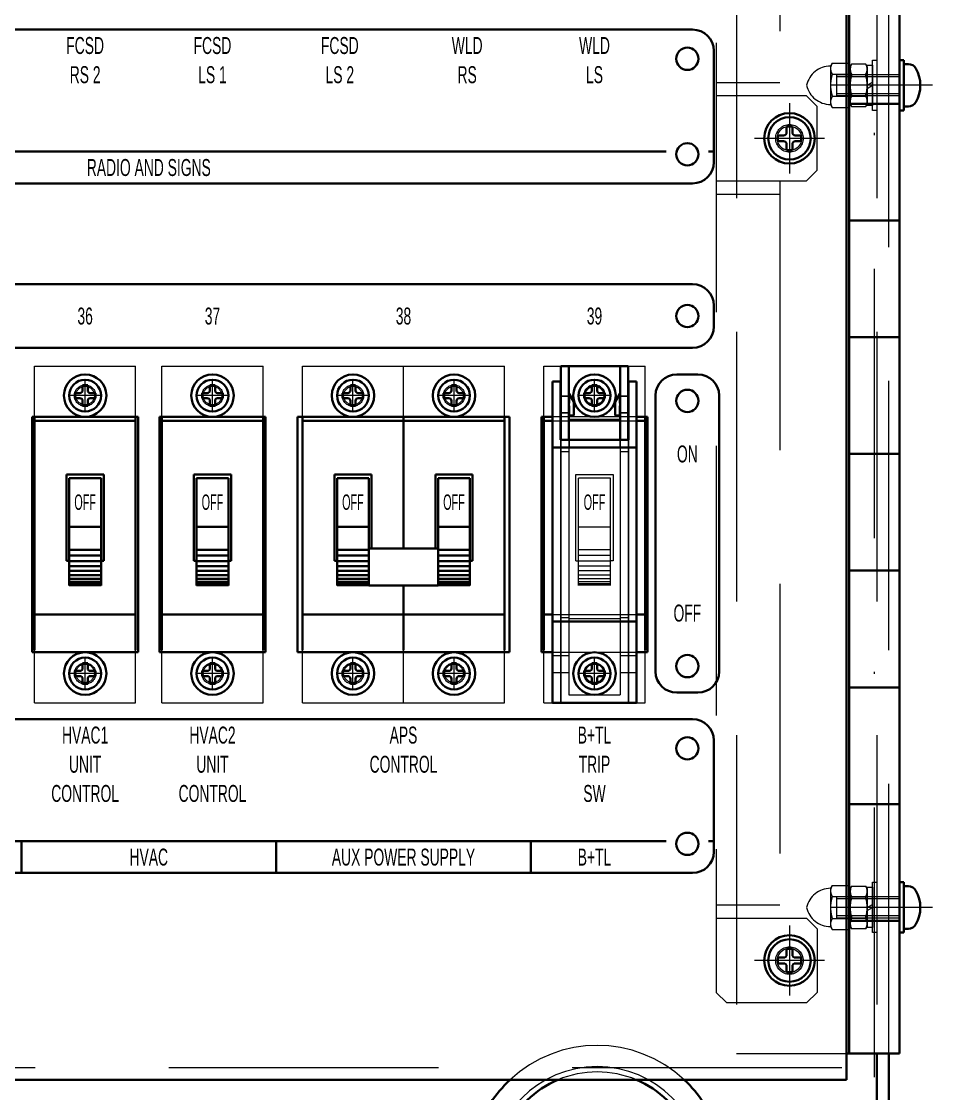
# Model space of a CAD drawing. Header units: millimetres. Extents: x 10 to 821, y 12 to 580.
# Drawn here: x 139.7 to 182.6, y 193.2 to 243.8 of the extents above; entities that cross this region are included whole.
import ezdxf
from ezdxf.enums import TextEntityAlignment as Align

# ---------------------------------------------------------------- set-up
doc = ezdxf.new("R2010")
doc.units = ezdxf.units.MM
for name, pattern in [('DASHDOT', [25.3, 12.7, -6.3, 0, -6.3]), ('DASHED', [19, 12.7, -6.3]), ('HIDDEN', [9.4, 6.3, -3.1])]:
    doc.linetypes.add(name, pattern=pattern)
doc.layers.add('05', color=7, linetype='Continuous')
doc.styles.add('HG丸ｺﾞｼｯｸM-PRO', font='')
doc.styles.get('HG丸ｺﾞｼｯｸM-PRO').set_extended_font_data('HG丸ｺﾞｼｯｸM-PRO')

# ---------------------------------------------------------------- blocks, each defined once
blk = doc.blocks.new('BLKF368')
at = {"layer": '05', "color": 3, "linetype": 'Continuous', "lineweight": 35}
for p, q in [((121.074, 243.391), (171.324, 243.391)), ((120.074, 242.391), (120.074, 237.141)), ((172.324, 242.391), (172.324, 237.141)), ((120.074, 237.641), (120.319, 237.641)), ((122.328, 237.641), (170.069, 237.641)), ((172.078, 237.641), (172.324, 237.641)), ((121.074, 236.141), (171.324, 236.141))]:
    blk.add_line(p, q, dxfattribs=at)
for centre in [(121.324, 242.016), (171.074, 242.016), (121.324, 237.516), (171.074, 237.516)]:
    blk.add_circle(centre, 0.525, dxfattribs=at)
for centre, start, end in [((121.074, 242.391), 90, 180), ((171.324, 242.391), 0, 90), ((121.074, 237.141), 180, 270), ((171.324, 237.141), 270, 0)]:
    blk.add_arc(centre, 1, start, end, dxfattribs=at)
blk = doc.blocks.new('BLKF367')
at = {"layer": '05', "color": 3, "linetype": 'Continuous', "lineweight": 35}
blk.add_blockref('BLKF368', (0, 0), dxfattribs=at)
blk = doc.blocks.new('BLKF405')
at = {"layer": '05', "color": 3, "linetype": 'Continuous', "lineweight": 35}
for p, q in [((121.074, 210.891), (171.324, 210.891)), ((120.074, 209.891), (120.074, 204.641)), ((172.324, 209.891), (172.324, 204.641)), ((120.074, 205.141), (120.319, 205.141)), ((122.328, 205.141), (170.069, 205.141)), ((172.078, 205.141), (172.324, 205.141)), ((121.074, 203.641), (171.324, 203.641))]:
    blk.add_line(p, q, dxfattribs=at)
for centre in [(121.324, 209.516), (171.074, 209.516), (121.324, 205.016), (171.074, 205.016)]:
    blk.add_circle(centre, 0.525, dxfattribs=at)
for centre, start, end in [((121.074, 209.891), 90, 180), ((171.324, 209.891), 0, 90), ((121.074, 204.641), 180, 270), ((171.324, 204.641), 270, 0)]:
    blk.add_arc(centre, 1, start, end, dxfattribs=at)
blk = doc.blocks.new('BLKF404')
at = {"layer": '05', "color": 3, "linetype": 'Continuous', "lineweight": 35}
for p, q in [((139.699, 205.141), (139.699, 203.641)), ((151.699, 205.141), (151.699, 203.641)), ((163.699, 205.141), (163.699, 203.641))]:
    blk.add_line(p, q, dxfattribs=at)
blk.add_blockref('BLKF405', (0, 0), dxfattribs=at)
blk = doc.blocks.new('BLKF406')
at = {"layer": '05', "color": 3, "linetype": 'Continuous', "lineweight": 35}
for p, q in [((121.074, 231.391), (171.324, 231.391)), ((120.074, 229.391), (120.074, 230.391)), ((172.324, 229.391), (172.324, 230.391)), ((121.074, 228.391), (171.324, 228.391))]:
    blk.add_line(p, q, dxfattribs=at)
for centre in [(121.324, 229.891), (171.074, 229.891)]:
    blk.add_circle(centre, 0.525, dxfattribs=at)
for centre, start, end in [((121.074, 230.391), 90, 180), ((171.324, 230.391), 360, 90), ((121.074, 229.391), 180, 270), ((171.324, 229.391), 270, 360)]:
    blk.add_arc(centre, 1, start, end, dxfattribs=at)
blk = doc.blocks.new('BLKF407')
at = {"layer": '05', "color": 3, "linetype": 'Continuous', "lineweight": 35}
for p, q in [((170.574, 227.141), (171.574, 227.141)), ((169.574, 226.141), (169.574, 213.141)), ((172.574, 226.141), (172.574, 213.141)), ((170.574, 212.141), (171.574, 212.141))]:
    blk.add_line(p, q, dxfattribs=at)
for centre in [(171.074, 225.891), (171.074, 213.391)]:
    blk.add_circle(centre, 0.525, dxfattribs=at)
for centre, start, end in [((170.574, 226.141), 90, 180), ((171.574, 226.141), 360, 90), ((170.574, 213.141), 180, 270), ((171.574, 213.141), 270, 360)]:
    blk.add_arc(centre, 1, start, end, dxfattribs=at)
at = {"layer": '05', "color": 3, "linetype": 'Continuous', "lineweight": 35, "style": 'HG丸ｺﾞｼｯｸM-PRO'}
for s, width, p in [('ON', 0.609959, (171.074, 223.391)), ('OFF', 0.609794, (171.074, 215.891))]:
    blk.add_text(s, height=0.8, dxfattribs=dict(at, width=width)).set_placement(p, align=Align.MIDDLE_CENTER)
blk = doc.blocks.new('BLKF409')
at = {"layer": '05', "color": 3, "linetype": 'Continuous', "lineweight": 35}
for p, q in [((146.317, 214.141), (146.317, 225.14)), ((146.317, 224.956), (151.08, 224.956)), ((151.08, 215.824), (151.08, 225.14)), ((147.824, 218.351), (147.824, 222.426)), ((147.824, 222.426), (149.574, 222.426)), ((149.574, 222.426), (149.574, 218.351)), ((149.449, 222.25), (147.949, 222.25)), ((147.949, 217.183), (147.949, 222.25)), ((149.449, 217.183), (149.449, 222.25)), ((147.949, 219.963), (149.449, 219.963)), ((149.449, 218.865), (147.949, 218.865)), ((147.824, 218.351), (147.949, 218.351)), ((149.449, 218.602), (147.949, 218.602)), ((149.449, 218.345), (147.949, 218.345)), ((149.574, 218.351), (149.449, 218.351)), ((149.449, 218.101), (147.949, 218.101)), ((149.449, 217.876), (147.949, 217.876)), ((149.449, 217.676), (147.949, 217.676)), ((149.449, 217.505), (147.949, 217.505)), ((149.449, 217.367), (147.949, 217.367)), ((149.449, 217.266), (147.949, 217.266)), ((149.449, 217.204), (147.949, 217.204)), ((146.317, 215.824), (151.08, 215.824)), ((151.08, 215.824), (151.08, 214.141))]:
    blk.add_line(p, q, dxfattribs=at)
at = {"layer": '05', "color": 3, "linetype": 'Continuous', "lineweight": 35, "style": 'HG丸ｺﾞｼｯｸM-PRO', "width": 0.52295}
blk.add_text('OFF', height=0.7273, rotation=360, dxfattribs=at).set_placement((148.698, 221.12), align=Align.MIDDLE_CENTER)
blk = doc.blocks.new('BLKF408')
at = {"layer": '05', "color": 4, "linetype": 'DASHED', "lineweight": 13}
for p, q in [((146.317, 225.14), (146.317, 227.534)), ((146.317, 227.534), (151.08, 227.534)), ((151.08, 225.14), (151.08, 227.534)), ((146.317, 211.659), (146.317, 214.141)), ((151.08, 211.659), (151.08, 214.141)), ((146.317, 211.659), (151.08, 211.659))]:
    blk.add_line(p, q, dxfattribs=at)
for centre in [(148.699, 226.141), (148.699, 213.049)]:
    blk.add_circle(centre, 0.439, dxfattribs=at)
at = {"layer": '05', "color": 3, "linetype": 'Continuous', "lineweight": 35}
blk.add_blockref('BLKF409', (0, 0), dxfattribs=at)
blk = doc.blocks.new('BLKF410')
at = {"layer": '05', "color": 3, "linetype": 'Continuous', "lineweight": 35}
for p, q in [((148.577, 226.629), (148.82, 226.629)), ((148.577, 226.629), (148.577, 226.385)), ((148.82, 226.629), (148.82, 226.385)), ((148.211, 226.263), (148.211, 226.02)), ((148.211, 226.263), (148.455, 226.263)), ((148.211, 226.02), (148.455, 226.02)), ((148.577, 225.898), (148.577, 225.654)), ((148.82, 225.898), (148.82, 225.654)), ((148.942, 226.263), (149.186, 226.263)), ((148.942, 226.02), (149.186, 226.02)), ((149.186, 226.263), (149.186, 226.02)), ((148.577, 225.654), (148.82, 225.654))]:
    blk.add_line(p, q, dxfattribs=at)
for radius in [1, 0.75]:
    blk.add_circle((148.699, 226.141), radius, dxfattribs=at)
for centre, start, end in [((148.455, 226.385), 270, 0), ((148.942, 226.385), 180, 270), ((148.455, 225.898), 0, 90), ((148.942, 225.898), 90, 180)]:
    blk.add_arc(centre, 0.122, start, end, dxfattribs=at)
blk = doc.blocks.new('BLKF411')
at = {"layer": '05', "color": 3, "linetype": 'Continuous', "lineweight": 35}
for p, q in [((148.577, 213.529), (148.82, 213.529)), ((148.577, 213.529), (148.577, 213.285)), ((148.82, 213.529), (148.82, 213.285)), ((148.211, 213.163), (148.211, 212.92)), ((148.211, 213.163), (148.455, 213.163)), ((148.211, 212.92), (148.455, 212.92)), ((148.577, 212.798), (148.577, 212.554)), ((148.82, 212.798), (148.82, 212.554)), ((148.942, 213.163), (149.186, 213.163)), ((148.942, 212.92), (149.186, 212.92)), ((149.186, 213.163), (149.186, 212.92)), ((148.577, 212.554), (148.82, 212.554))]:
    blk.add_line(p, q, dxfattribs=at)
for radius in [1, 0.75]:
    blk.add_circle((148.699, 213.041), radius, dxfattribs=at)
for centre, start, end in [((148.455, 213.285), 270, 0), ((148.942, 213.285), 180, 270), ((148.455, 212.798), 0, 90), ((148.942, 212.798), 90, 180)]:
    blk.add_arc(centre, 0.122, start, end, dxfattribs=at)
blk = doc.blocks.new('BLKF413')
at = {"layer": '05', "color": 3, "linetype": 'Continuous', "lineweight": 35}
for p, q in [((140.317, 214.141), (140.317, 225.14)), ((140.317, 224.956), (145.08, 224.956)), ((145.08, 215.824), (145.08, 225.14)), ((141.824, 218.351), (141.824, 222.426)), ((141.824, 222.426), (143.574, 222.426)), ((143.574, 222.426), (143.574, 218.351)), ((143.449, 222.25), (141.949, 222.25)), ((141.949, 217.183), (141.949, 222.25)), ((143.449, 217.183), (143.449, 222.25)), ((141.949, 219.963), (143.449, 219.963)), ((143.449, 218.865), (141.949, 218.865)), ((141.824, 218.351), (141.949, 218.351)), ((143.449, 218.602), (141.949, 218.602)), ((143.449, 218.345), (141.949, 218.345)), ((143.574, 218.351), (143.449, 218.351)), ((143.449, 218.101), (141.949, 218.101)), ((143.449, 217.876), (141.949, 217.876)), ((143.449, 217.676), (141.949, 217.676)), ((143.449, 217.505), (141.949, 217.505)), ((143.449, 217.367), (141.949, 217.367)), ((143.449, 217.266), (141.949, 217.266)), ((143.449, 217.204), (141.949, 217.204)), ((140.317, 215.824), (145.08, 215.824)), ((145.08, 215.824), (145.08, 214.141))]:
    blk.add_line(p, q, dxfattribs=at)
at = {"layer": '05', "color": 3, "linetype": 'Continuous', "lineweight": 35, "style": 'HG丸ｺﾞｼｯｸM-PRO', "width": 0.52295}
blk.add_text('OFF', height=0.7273, rotation=360, dxfattribs=at).set_placement((142.698, 221.12), align=Align.MIDDLE_CENTER)
blk = doc.blocks.new('BLKF412')
at = {"layer": '05', "color": 4, "linetype": 'DASHED', "lineweight": 13}
for p, q in [((140.317, 225.14), (140.317, 227.534)), ((140.317, 227.534), (145.08, 227.534)), ((145.08, 225.14), (145.08, 227.534)), ((140.317, 211.659), (140.317, 214.141)), ((145.08, 211.659), (145.08, 214.141)), ((140.317, 211.659), (145.08, 211.659))]:
    blk.add_line(p, q, dxfattribs=at)
for centre in [(142.699, 226.141), (142.699, 213.049)]:
    blk.add_circle(centre, 0.439, dxfattribs=at)
at = {"layer": '05', "color": 3, "linetype": 'Continuous', "lineweight": 35}
blk.add_blockref('BLKF413', (0, 0), dxfattribs=at)
blk = doc.blocks.new('BLKF414')
at = {"layer": '05', "color": 3, "linetype": 'Continuous', "lineweight": 35}
for p, q in [((142.577, 226.629), (142.82, 226.629)), ((142.577, 226.629), (142.577, 226.385)), ((142.82, 226.629), (142.82, 226.385)), ((142.211, 226.263), (142.211, 226.02)), ((142.211, 226.263), (142.455, 226.263)), ((142.211, 226.02), (142.455, 226.02)), ((142.577, 225.898), (142.577, 225.654)), ((142.82, 225.898), (142.82, 225.654)), ((142.942, 226.263), (143.186, 226.263)), ((142.942, 226.02), (143.186, 226.02)), ((143.186, 226.263), (143.186, 226.02)), ((142.577, 225.654), (142.82, 225.654))]:
    blk.add_line(p, q, dxfattribs=at)
for radius in [1, 0.75]:
    blk.add_circle((142.699, 226.141), radius, dxfattribs=at)
for centre, start, end in [((142.455, 226.385), 270, 0), ((142.942, 226.385), 180, 270), ((142.455, 225.898), 0, 90), ((142.942, 225.898), 90, 180)]:
    blk.add_arc(centre, 0.122, start, end, dxfattribs=at)
blk = doc.blocks.new('BLKF415')
at = {"layer": '05', "color": 3, "linetype": 'Continuous', "lineweight": 35}
for p, q in [((142.577, 213.529), (142.82, 213.529)), ((142.577, 213.529), (142.577, 213.285)), ((142.82, 213.529), (142.82, 213.285)), ((142.211, 213.163), (142.211, 212.92)), ((142.211, 213.163), (142.455, 213.163)), ((142.211, 212.92), (142.455, 212.92)), ((142.577, 212.798), (142.577, 212.554)), ((142.82, 212.798), (142.82, 212.554)), ((142.942, 213.163), (143.186, 213.163)), ((142.942, 212.92), (143.186, 212.92)), ((143.186, 213.163), (143.186, 212.92)), ((142.577, 212.554), (142.82, 212.554))]:
    blk.add_line(p, q, dxfattribs=at)
for radius in [1, 0.75]:
    blk.add_circle((142.699, 213.041), radius, dxfattribs=at)
for centre, start, end in [((142.455, 213.285), 270, 0), ((142.942, 213.285), 180, 270), ((142.455, 212.798), 0, 90), ((142.942, 212.798), 90, 180)]:
    blk.add_arc(centre, 0.122, start, end, dxfattribs=at)
blk = doc.blocks.new('BLKF428')
at = {"layer": '05', "color": 4, "linetype": 'DASHDOT', "lineweight": 13}
for p, q in [((124.699, 225.391), (124.699, 226.891)), ((130.699, 225.391), (130.699, 226.891)), ((136.699, 225.391), (136.699, 226.891)), ((142.699, 225.391), (142.699, 226.891)), ((148.699, 225.391), (148.699, 226.891)), ((155.317, 225.391), (155.317, 226.891)), ((160.08, 225.391), (160.08, 226.891)), ((166.699, 225.391), (166.699, 226.891)), ((125.449, 226.141), (123.949, 226.141)), ((131.449, 226.141), (129.949, 226.141)), ((137.449, 226.141), (135.949, 226.141)), ((143.449, 226.141), (141.949, 226.141)), ((149.449, 226.141), (147.949, 226.141)), ((156.067, 226.141), (154.567, 226.141)), ((160.83, 226.141), (159.33, 226.141)), ((167.449, 226.141), (165.949, 226.141)), ((124.699, 212.291), (124.699, 213.791)), ((130.699, 212.291), (130.699, 213.791)), ((136.699, 212.291), (136.699, 213.791)), ((142.699, 212.291), (142.699, 213.791)), ((148.699, 212.291), (148.699, 213.791)), ((155.317, 212.291), (155.317, 213.791)), ((160.08, 212.291), (160.08, 213.791)), ((166.699, 212.291), (166.699, 213.791)), ((125.449, 213.041), (123.949, 213.041)), ((131.449, 213.041), (129.949, 213.041)), ((137.449, 213.041), (135.949, 213.041)), ((143.449, 213.041), (141.949, 213.041)), ((149.449, 213.041), (147.949, 213.041)), ((156.067, 213.041), (154.567, 213.041)), ((160.83, 213.041), (159.33, 213.041)), ((167.449, 213.041), (165.949, 213.041))]:
    blk.add_line(p, q, dxfattribs=at)
at = {"layer": '05', "color": 3, "linetype": 'Continuous', "lineweight": 35}
for p, q in [((127.199, 225.141), (122.199, 225.141)), ((122.199, 225.141), (122.199, 214.041)), ((127.199, 214.041), (127.199, 225.141)), ((133.199, 225.141), (128.199, 225.141)), ((128.199, 225.141), (128.199, 214.041)), ((133.199, 214.041), (133.199, 225.141)), ((139.199, 225.141), (134.199, 225.141)), ((134.199, 225.141), (134.199, 214.041)), ((139.199, 214.041), (139.199, 225.141)), ((145.199, 225.141), (140.199, 225.141)), ((140.199, 225.141), (140.199, 214.041)), ((145.199, 214.041), (145.199, 225.141)), ((151.199, 225.141), (146.199, 225.141)), ((146.199, 225.141), (146.199, 214.041)), ((151.199, 214.041), (151.199, 225.141)), ((162.699, 225.141), (152.699, 225.141)), ((152.699, 225.141), (152.699, 214.041)), ((162.699, 214.041), (162.699, 225.141)), ((164.199, 225.141), (164.199, 214.041)), ((164.714, 225.141), (164.199, 225.141)), ((169.199, 225.141), (168.683, 225.141)), ((169.199, 214.041), (169.199, 225.141)), ((122.199, 214.041), (127.199, 214.041)), ((128.199, 214.041), (133.199, 214.041)), ((134.199, 214.041), (139.199, 214.041)), ((140.199, 214.041), (145.199, 214.041)), ((146.199, 214.041), (151.199, 214.041)), ((152.699, 214.041), (162.699, 214.041)), ((164.199, 214.041), (164.714, 214.041)), ((168.683, 214.041), (169.199, 214.041))]:
    blk.add_line(p, q, dxfattribs=at)
at = {"layer": '05', "color": 4, "linetype": 'DASHED', "lineweight": 13}
for p, q in [((168.683, 225.141), (164.714, 225.141)), ((164.714, 214.041), (168.683, 214.041))]:
    blk.add_line(p, q, dxfattribs=at)
for centre in [(124.699, 226.141), (130.699, 226.141), (136.699, 226.141), (142.699, 226.141), (148.699, 226.141), (155.317, 226.141), (160.08, 226.141), (166.699, 226.141), (124.699, 213.041), (130.699, 213.041), (136.699, 213.041), (142.699, 213.041), (148.699, 213.041), (155.317, 213.041), (160.08, 213.041), (166.699, 213.041)]:
    blk.add_circle(centre, 0.5, dxfattribs=at)
blk = doc.blocks.new('BLKF429')
at = {"layer": '05', "color": 3, "linetype": 'Continuous', "lineweight": 35}
for p, q in [((178.574, 193.891), (178.574, 401.391)), ((108.649, 193.891), (178.574, 193.891))]:
    blk.add_line(p, q, dxfattribs=at)
at = {"layer": '05', "color": 4, "linetype": 'DASHED', "lineweight": 13}
blk.add_line((108.649, 194.466), (178.574, 194.466), dxfattribs=at)
blk = doc.blocks.new('BLKF436')
at = {"layer": '05', "color": 4, "linetype": 'DASHED', "lineweight": 13}
blk.add_line((179.999, 400.141), (179.999, 195.141), dxfattribs=at)
at = {"layer": '05', "color": 3, "linetype": 'Continuous', "lineweight": 35}
for p, q in [((179.999, 139.516), (179.999, 195.141)), ((180.574, 195.141), (180.574, 139.516))]:
    blk.add_line(p, q, dxfattribs=at)
blk = doc.blocks.new('BLKF449')
at = {"layer": '05', "color": 3, "linetype": 'Continuous', "lineweight": 35}
for p, q in [((175.336, 199.654), (175.336, 199.379)), ((175.336, 199.654), (175.611, 199.654)), ((175.749, 200.066), (176.024, 200.066)), ((175.749, 200.066), (175.749, 199.791)), ((176.024, 200.066), (176.024, 199.791)), ((176.161, 199.654), (176.436, 199.654)), ((176.436, 199.654), (176.436, 199.379)), ((175.336, 199.379), (175.611, 199.379)), ((175.749, 199.241), (175.749, 198.966)), ((176.024, 199.241), (176.024, 198.966)), ((176.161, 199.379), (176.436, 199.379)), ((175.749, 198.966), (176.024, 198.966))]:
    blk.add_line(p, q, dxfattribs=at)
for radius in [1.188, 1]:
    blk.add_circle((175.886, 199.516), radius, dxfattribs=at)
for centre, start, end in [((175.611, 199.791), 270, 0), ((176.161, 199.791), 180, 270), ((175.611, 199.241), 0, 90), ((176.161, 199.241), 90, 180)]:
    blk.add_arc(centre, 0.138, start, end, dxfattribs=at)
blk = doc.blocks.new('BLKF450')
at = {"layer": '05', "color": 4, "linetype": 'DASHED', "lineweight": 13}
for p, q in [((179.799, 200.829), (179.799, 203.204)), ((179.799, 203.204), (179.999, 203.204)), ((179.999, 203.204), (179.999, 200.829)), ((178.749, 202.891), (178.827, 203.027)), ((178.749, 201.141), (178.749, 202.891)), ((178.827, 203.027), (179.47, 203.027)), ((179.47, 203.027), (179.549, 202.891)), ((179.549, 201.066), (179.549, 202.966)), ((179.549, 202.966), (179.799, 202.966)), ((179.549, 202.891), (179.549, 201.141)), ((179.799, 202.966), (179.799, 201.066)), ((178.827, 202.522), (179.47, 202.522)), ((179.549, 202.016), (179.799, 202.161)), ((179.549, 201.872), (179.799, 202.016)), ((178.827, 201.006), (178.749, 201.141)), ((178.827, 201.511), (179.47, 201.511)), ((179.549, 201.141), (179.47, 201.006)), ((179.47, 201.006), (178.827, 201.006)), ((179.799, 201.066), (179.549, 201.066)), ((179.999, 200.829), (179.799, 200.829))]:
    blk.add_line(p, q, dxfattribs=at)
for centre, radius, start, end in [((179.196, 202.774), 0.447, 145.6158, 214.3842), ((179.101, 202.774), 0.447, 325.6158, 34.3842), ((180.42, 202.016), 1.672, 162.412, 197.588), ((177.877, 202.016), 1.672, 342.412, 17.588), ((179.196, 201.259), 0.447, 145.6158, 214.3842), ((179.101, 201.259), 0.447, 325.6158, 34.3842)]:
    blk.add_arc(centre, radius, start, end, dxfattribs=at)
blk = doc.blocks.new('BLKF451')
at = {"layer": '05', "color": 4, "linetype": 'DASHED', "lineweight": 13}
for p, q in [((177.901, 203.058), (177.821, 202.919)), ((177.821, 202.919), (177.821, 202.798)), ((177.821, 202.798), (177.821, 202.016)), ((177.901, 203.058), (178.668, 203.058)), ((178.749, 202.919), (178.668, 203.058)), ((178.749, 202.919), (178.749, 202.798)), ((178.749, 202.798), (178.749, 202.016)), ((177.901, 202.537), (178.668, 202.537)), ((177.821, 202.016), (177.821, 201.235)), ((178.749, 202.016), (178.749, 201.235)), ((177.821, 201.235), (177.821, 201.114)), ((177.821, 201.114), (177.901, 200.975)), ((177.901, 201.496), (178.668, 201.496)), ((178.668, 200.975), (178.749, 201.114)), ((178.749, 201.235), (178.749, 201.114)), ((177.901, 200.975), (178.668, 200.975))]:
    blk.add_line(p, q, dxfattribs=at)
for centre, start, end in [((177.821, 201.755), 90, 167.0013), ((177.821, 202.278), 192.9987, 270)]:
    blk.add_arc(centre, 1.164, start, end, dxfattribs=at)
for points in [[(177.901, 203.058), (177.852, 202.973), (177.821, 202.886), (177.821, 202.798)], [(178.668, 202.537), (178.717, 202.623), (178.749, 202.709), (178.749, 202.798)], [(177.901, 201.496), (177.852, 201.41), (177.821, 201.324), (177.821, 201.235)], [(178.668, 200.975), (178.717, 201.06), (178.749, 201.146), (178.749, 201.235)]]:
    blk.add_open_spline(points, degree=3, dxfattribs=at)
for points in [[(177.821, 202.798), (177.821, 202.754), (177.828, 202.709), (177.856, 202.623), (177.877, 202.58), (177.901, 202.537)], [(178.749, 202.798), (178.749, 202.842), (178.741, 202.886), (178.713, 202.973), (178.693, 203.016), (178.668, 203.058)], [(177.901, 202.537), (177.877, 202.453), (177.856, 202.366), (177.828, 202.192), (177.821, 202.105), (177.821, 202.016)], [(178.668, 202.537), (178.692, 202.453), (178.713, 202.366), (178.741, 202.192), (178.749, 202.105), (178.749, 202.016)], [(177.821, 202.016), (177.821, 201.928), (177.828, 201.839), (177.857, 201.665), (177.877, 201.58), (177.901, 201.496)], [(178.749, 202.016), (178.749, 201.928), (178.741, 201.839), (178.713, 201.665), (178.692, 201.58), (178.668, 201.496)], [(177.821, 201.235), (177.821, 201.191), (177.828, 201.147), (177.856, 201.06), (177.877, 201.017), (177.901, 200.975)], [(178.749, 201.235), (178.749, 201.279), (178.741, 201.323), (178.713, 201.41), (178.693, 201.453), (178.668, 201.496)]]:
    blk.add_open_spline(points, degree=3, knots=[0, 0, 0, 0, 0.5, 0.5, 1, 1, 1, 1], dxfattribs=at)
blk = doc.blocks.new('BLKF452')
at = {"layer": '05', "color": 3, "linetype": 'Continuous', "lineweight": 35}
for p, q in [((181.274, 203.204), (181.074, 203.204)), ((181.074, 203.204), (181.074, 200.829)), ((181.274, 200.829), (181.274, 203.204)), ((181.274, 203.016), (181.488, 203.016)), ((181.274, 203.016), (181.274, 201.016)), ((181.074, 200.829), (181.274, 200.829)), ((181.274, 201.016), (181.488, 201.016))]:
    blk.add_line(p, q, dxfattribs=at)
at = {"layer": '05', "color": 4, "linetype": 'DASHED', "lineweight": 13}
for p, q in [((181.074, 202.516), (178.099, 202.516)), ((178.099, 202.516), (178.099, 201.516)), ((181.074, 202.416), (178.099, 202.416)), ((181.074, 202.516), (181.074, 201.516)), ((181.074, 201.616), (178.099, 201.616)), ((181.074, 201.516), (178.099, 201.516))]:
    blk.add_line(p, q, dxfattribs=at)
at = {"layer": '05', "color": 4, "linetype": 'DASHDOT', "lineweight": 13}
blk.add_line((182.299, 202.016), (177.849, 202.016), dxfattribs=at)
at = {"layer": '05', "color": 3, "linetype": 'Continuous', "lineweight": 35}
for centre, radius, start, end in [((181.488, 202.61), 0.406, 29.1554, 90), ((180.424, 202.016), 1.625, 330.8446, 29.1554), ((181.488, 201.423), 0.406, 270, 330.8446)]:
    blk.add_arc(centre, radius, start, end, dxfattribs=at)
blk = doc.blocks.new('BLKF453')
at = {"layer": '05', "color": 3, "linetype": 'Continuous', "lineweight": 35}
for p, q in [((175.749, 238.816), (176.024, 238.816)), ((175.749, 238.816), (175.749, 238.541)), ((176.024, 238.816), (176.024, 238.541)), ((175.336, 238.404), (175.336, 238.129)), ((175.336, 238.404), (175.611, 238.404)), ((175.336, 238.129), (175.611, 238.129)), ((176.161, 238.404), (176.436, 238.404)), ((176.161, 238.129), (176.436, 238.129)), ((176.436, 238.404), (176.436, 238.129)), ((175.749, 237.991), (175.749, 237.716)), ((175.749, 237.716), (176.024, 237.716)), ((176.024, 237.991), (176.024, 237.716))]:
    blk.add_line(p, q, dxfattribs=at)
for radius in [1.188, 1]:
    blk.add_circle((175.886, 238.266), radius, dxfattribs=at)
for centre, start, end in [((175.611, 238.541), 270, 0), ((176.161, 238.541), 180, 270), ((175.611, 237.991), 0, 90), ((176.161, 237.991), 90, 180)]:
    blk.add_arc(centre, 0.138, start, end, dxfattribs=at)
blk = doc.blocks.new('BLKF454')
at = {"layer": '05', "color": 4, "linetype": 'DASHED', "lineweight": 13}
for p, q in [((178.749, 241.641), (178.827, 241.777)), ((178.749, 239.891), (178.749, 241.641)), ((178.827, 241.777), (179.47, 241.777)), ((179.47, 241.777), (179.549, 241.641)), ((179.549, 239.816), (179.549, 241.716)), ((179.549, 241.716), (179.799, 241.716)), ((179.549, 241.641), (179.549, 239.891)), ((179.799, 239.579), (179.799, 241.954)), ((179.799, 241.954), (179.999, 241.954)), ((179.799, 241.716), (179.799, 239.816)), ((179.999, 241.954), (179.999, 239.579)), ((178.827, 241.272), (179.47, 241.272)), ((179.549, 240.766), (179.799, 240.911)), ((179.549, 240.622), (179.799, 240.766)), ((178.827, 240.261), (179.47, 240.261)), ((178.827, 239.756), (178.749, 239.891)), ((179.47, 239.756), (178.827, 239.756)), ((179.549, 239.891), (179.47, 239.756)), ((179.799, 239.816), (179.549, 239.816)), ((179.999, 239.579), (179.799, 239.579))]:
    blk.add_line(p, q, dxfattribs=at)
for centre, radius, start, end in [((179.196, 241.524), 0.447, 145.6158, 214.3842), ((179.101, 241.524), 0.447, 325.6158, 34.3842), ((180.42, 240.766), 1.672, 162.412, 197.588), ((177.877, 240.766), 1.672, 342.412, 17.588), ((179.196, 240.009), 0.447, 145.6158, 214.3842), ((179.101, 240.009), 0.447, 325.6158, 34.3842)]:
    blk.add_arc(centre, radius, start, end, dxfattribs=at)
blk = doc.blocks.new('BLKF455')
at = {"layer": '05', "color": 4, "linetype": 'DASHED', "lineweight": 13}
for p, q in [((177.901, 241.808), (177.821, 241.669)), ((177.821, 241.669), (177.821, 241.548)), ((177.821, 241.548), (177.821, 240.766)), ((177.901, 241.808), (178.668, 241.808)), ((178.749, 241.669), (178.668, 241.808)), ((178.749, 241.669), (178.749, 241.548)), ((178.749, 241.548), (178.749, 240.766)), ((177.901, 241.287), (178.668, 241.287)), ((177.821, 240.766), (177.821, 239.985)), ((178.749, 240.766), (178.749, 239.985)), ((177.901, 240.246), (178.668, 240.246)), ((177.821, 239.985), (177.821, 239.864)), ((177.821, 239.864), (177.901, 239.725)), ((177.901, 239.725), (178.668, 239.725)), ((178.668, 239.725), (178.749, 239.864)), ((178.749, 239.985), (178.749, 239.864))]:
    blk.add_line(p, q, dxfattribs=at)
for centre, start, end in [((177.821, 240.505), 90, 167.0013), ((177.821, 241.028), 192.9987, 270)]:
    blk.add_arc(centre, 1.164, start, end, dxfattribs=at)
for points in [[(177.901, 241.808), (177.852, 241.723), (177.821, 241.636), (177.821, 241.548)], [(178.668, 241.287), (178.717, 241.373), (178.749, 241.459), (178.749, 241.548)], [(177.901, 240.246), (177.852, 240.16), (177.821, 240.074), (177.821, 239.985)], [(178.668, 239.725), (178.717, 239.81), (178.749, 239.896), (178.749, 239.985)]]:
    blk.add_open_spline(points, degree=3, dxfattribs=at)
for points in [[(177.821, 241.548), (177.821, 241.504), (177.828, 241.459), (177.856, 241.373), (177.877, 241.33), (177.901, 241.287)], [(178.749, 241.548), (178.749, 241.592), (178.741, 241.636), (178.713, 241.723), (178.693, 241.766), (178.668, 241.808)], [(177.901, 241.287), (177.877, 241.203), (177.856, 241.116), (177.828, 240.942), (177.821, 240.855), (177.821, 240.766)], [(178.668, 241.287), (178.692, 241.203), (178.713, 241.116), (178.741, 240.942), (178.749, 240.855), (178.749, 240.766)], [(177.821, 240.766), (177.821, 240.678), (177.828, 240.589), (177.857, 240.415), (177.877, 240.33), (177.901, 240.246)], [(178.749, 240.766), (178.749, 240.678), (178.741, 240.589), (178.713, 240.415), (178.692, 240.33), (178.668, 240.246)], [(178.749, 239.985), (178.749, 240.029), (178.741, 240.073), (178.713, 240.16), (178.693, 240.203), (178.668, 240.246)], [(177.821, 239.985), (177.821, 239.941), (177.828, 239.897), (177.856, 239.81), (177.877, 239.767), (177.901, 239.725)]]:
    blk.add_open_spline(points, degree=3, knots=[0, 0, 0, 0, 0.5, 0.5, 1, 1, 1, 1], dxfattribs=at)
blk = doc.blocks.new('BLKF456')
at = {"layer": '05', "color": 3, "linetype": 'Continuous', "lineweight": 35}
for p, q in [((181.274, 241.954), (181.074, 241.954)), ((181.074, 241.954), (181.074, 239.579)), ((181.274, 239.579), (181.274, 241.954)), ((181.274, 241.766), (181.488, 241.766)), ((181.274, 241.766), (181.274, 239.766)), ((181.074, 239.579), (181.274, 239.579)), ((181.274, 239.766), (181.488, 239.766))]:
    blk.add_line(p, q, dxfattribs=at)
at = {"layer": '05', "color": 4, "linetype": 'DASHED', "lineweight": 13}
for p, q in [((181.074, 241.266), (178.099, 241.266)), ((178.099, 241.266), (178.099, 240.266)), ((181.074, 241.166), (178.099, 241.166)), ((181.074, 241.266), (181.074, 240.266)), ((181.074, 240.366), (178.099, 240.366)), ((181.074, 240.266), (178.099, 240.266))]:
    blk.add_line(p, q, dxfattribs=at)
at = {"layer": '05', "color": 4, "linetype": 'DASHDOT', "lineweight": 13}
blk.add_line((182.299, 240.766), (177.849, 240.766), dxfattribs=at)
at = {"layer": '05', "color": 3, "linetype": 'Continuous', "lineweight": 35}
for centre, radius, start, end in [((181.488, 241.36), 0.406, 29.1554, 90), ((180.424, 240.766), 1.625, 330.8446, 29.1554), ((181.488, 240.173), 0.406, 270, 330.8446)]:
    blk.add_arc(centre, radius, start, end, dxfattribs=at)
blk = doc.blocks.new('BLKF476')
at = {"layer": '05', "color": 3, "linetype": 'Continuous', "lineweight": 35}
for p, q in [((152.936, 214.141), (152.936, 225.14)), ((152.936, 224.956), (157.699, 224.956)), ((157.699, 218.933), (157.699, 225.14)), ((154.442, 218.351), (154.442, 222.426)), ((154.442, 222.426), (156.192, 222.426)), ((156.192, 222.426), (156.192, 218.933)), ((156.067, 222.25), (154.567, 222.25)), ((154.567, 217.183), (154.567, 222.25)), ((156.067, 217.183), (156.067, 222.25)), ((154.567, 219.963), (156.067, 219.963)), ((156.067, 218.865), (154.567, 218.865)), ((154.442, 218.351), (154.567, 218.351)), ((156.067, 218.602), (154.567, 218.602)), ((156.067, 218.345), (154.567, 218.345)), ((156.067, 218.101), (154.567, 218.101)), ((156.067, 217.876), (154.567, 217.876)), ((156.067, 217.676), (154.567, 217.676)), ((156.067, 217.505), (154.567, 217.505)), ((156.067, 217.367), (154.567, 217.367)), ((156.067, 217.266), (154.567, 217.266)), ((156.067, 217.204), (154.567, 217.204)), ((157.699, 215.824), (157.699, 217.183)), ((152.936, 215.824), (157.699, 215.824)), ((157.699, 215.824), (157.699, 214.141))]:
    blk.add_line(p, q, dxfattribs=at)
at = {"layer": '05', "color": 3, "linetype": 'Continuous', "lineweight": 35, "style": 'HG丸ｺﾞｼｯｸM-PRO', "width": 0.52295}
blk.add_text('OFF', height=0.7273, dxfattribs=at).set_placement((155.317, 221.12), align=Align.MIDDLE_CENTER)
blk = doc.blocks.new('BLKF475')
at = {"layer": '05', "color": 4, "linetype": 'DASHED', "lineweight": 13}
for p, q in [((152.936, 225.14), (152.936, 227.534)), ((152.936, 227.534), (157.699, 227.534)), ((157.699, 225.14), (157.699, 227.534)), ((152.936, 211.659), (152.936, 214.141)), ((157.699, 211.659), (157.699, 214.141)), ((152.936, 211.659), (157.699, 211.659))]:
    blk.add_line(p, q, dxfattribs=at)
for centre in [(155.317, 226.141), (155.317, 213.049)]:
    blk.add_circle(centre, 0.439, dxfattribs=at)
at = {"layer": '05', "color": 3, "linetype": 'Continuous', "lineweight": 35}
blk.add_blockref('BLKF476', (0, 0), dxfattribs=at)
blk = doc.blocks.new('BLKF478')
at = {"layer": '05', "color": 3, "linetype": 'Continuous', "lineweight": 35}
for p, q in [((157.699, 218.933), (157.699, 225.14)), ((157.699, 224.956), (162.461, 224.956)), ((162.461, 215.824), (162.461, 225.14)), ((159.205, 218.933), (159.205, 222.426)), ((159.205, 222.426), (160.955, 222.426)), ((160.955, 222.426), (160.955, 218.351)), ((160.83, 222.25), (159.33, 222.25)), ((159.33, 217.183), (159.33, 222.25)), ((160.83, 217.183), (160.83, 222.25)), ((159.33, 219.963), (160.83, 219.963)), ((160.83, 218.865), (159.33, 218.865)), ((160.83, 218.602), (159.33, 218.602)), ((160.83, 218.345), (159.33, 218.345)), ((160.955, 218.351), (160.83, 218.351)), ((160.83, 218.101), (159.33, 218.101)), ((160.83, 217.876), (159.33, 217.876)), ((160.83, 217.676), (159.33, 217.676)), ((160.83, 217.505), (159.33, 217.505)), ((160.83, 217.367), (159.33, 217.367)), ((157.699, 214.141), (157.699, 217.183)), ((160.83, 217.266), (159.33, 217.266)), ((160.83, 217.204), (159.33, 217.204)), ((157.699, 215.824), (162.461, 215.824)), ((162.461, 215.824), (162.461, 214.141))]:
    blk.add_line(p, q, dxfattribs=at)
at = {"layer": '05', "color": 3, "linetype": 'Continuous', "lineweight": 35, "style": 'HG丸ｺﾞｼｯｸM-PRO', "width": 0.52295}
blk.add_text('OFF', height=0.7273, dxfattribs=at).set_placement((160.079, 221.12), align=Align.MIDDLE_CENTER)
blk = doc.blocks.new('BLKF477')
at = {"layer": '05', "color": 4, "linetype": 'DASHED', "lineweight": 13}
for p, q in [((157.699, 225.14), (157.699, 227.534)), ((157.699, 227.534), (162.461, 227.534)), ((162.461, 225.14), (162.461, 227.534)), ((157.699, 211.659), (157.699, 214.141)), ((162.461, 211.659), (162.461, 214.141)), ((157.699, 211.659), (162.461, 211.659))]:
    blk.add_line(p, q, dxfattribs=at)
for centre in [(160.08, 226.141), (160.08, 213.049)]:
    blk.add_circle(centre, 0.439, dxfattribs=at)
at = {"layer": '05', "color": 3, "linetype": 'Continuous', "lineweight": 35}
blk.add_blockref('BLKF478', (0, 0), dxfattribs=at)
blk = doc.blocks.new('BLKF474')
at = {"layer": '05', "color": 3, "linetype": 'Continuous', "lineweight": 35}
for p, q in [((159.33, 218.933), (156.067, 218.933)), ((156.067, 217.183), (159.33, 217.183))]:
    blk.add_line(p, q, dxfattribs=at)
at = {"layer": '05', "color": 4, "linetype": 'DASHED', "lineweight": 13}
for name in ['BLKF475', 'BLKF477']:
    blk.add_blockref(name, (0, 0), dxfattribs=at)
blk = doc.blocks.new('BLKF479')
at = {"layer": '05', "color": 3, "linetype": 'Continuous', "lineweight": 35}
for p, q in [((159.958, 226.629), (160.202, 226.629)), ((159.958, 226.629), (159.958, 226.385)), ((160.202, 226.629), (160.202, 226.385)), ((159.592, 226.263), (159.592, 226.02)), ((159.592, 226.263), (159.836, 226.263)), ((159.592, 226.02), (159.836, 226.02)), ((159.958, 225.898), (159.958, 225.654)), ((160.202, 225.898), (160.202, 225.654)), ((160.324, 226.263), (160.567, 226.263)), ((160.324, 226.02), (160.567, 226.02)), ((160.567, 226.263), (160.567, 226.02)), ((159.958, 225.654), (160.202, 225.654))]:
    blk.add_line(p, q, dxfattribs=at)
for radius in [1, 0.75]:
    blk.add_circle((160.08, 226.141), radius, dxfattribs=at)
for centre, start, end in [((159.836, 226.385), 270, 0), ((160.324, 226.385), 180, 270), ((159.836, 225.898), 0, 90), ((160.324, 225.898), 90, 180)]:
    blk.add_arc(centre, 0.122, start, end, dxfattribs=at)
blk = doc.blocks.new('BLKF480')
at = {"layer": '05', "color": 3, "linetype": 'Continuous', "lineweight": 35}
for p, q in [((155.195, 226.629), (155.439, 226.629)), ((155.195, 226.629), (155.195, 226.385)), ((155.439, 226.629), (155.439, 226.385)), ((154.83, 226.263), (154.83, 226.02)), ((154.83, 226.263), (155.074, 226.263)), ((154.83, 226.02), (155.074, 226.02)), ((155.195, 225.898), (155.195, 225.654)), ((155.439, 225.898), (155.439, 225.654)), ((155.561, 226.263), (155.805, 226.263)), ((155.561, 226.02), (155.805, 226.02)), ((155.805, 226.263), (155.805, 226.02)), ((155.195, 225.654), (155.439, 225.654))]:
    blk.add_line(p, q, dxfattribs=at)
for radius in [1, 0.75]:
    blk.add_circle((155.317, 226.141), radius, dxfattribs=at)
for centre, start, end in [((155.074, 226.385), 270, 0), ((155.561, 226.385), 180, 270), ((155.074, 225.898), 0, 90), ((155.561, 225.898), 90, 180)]:
    blk.add_arc(centre, 0.122, start, end, dxfattribs=at)
blk = doc.blocks.new('BLKF481')
at = {"layer": '05', "color": 3, "linetype": 'Continuous', "lineweight": 35}
for p, q in [((159.958, 213.529), (160.202, 213.529)), ((159.958, 213.529), (159.958, 213.285)), ((160.202, 213.529), (160.202, 213.285)), ((159.592, 213.163), (159.592, 212.92)), ((159.592, 213.163), (159.836, 213.163)), ((159.592, 212.92), (159.836, 212.92)), ((159.958, 212.798), (159.958, 212.554)), ((160.202, 212.798), (160.202, 212.554)), ((160.324, 213.163), (160.567, 213.163)), ((160.324, 212.92), (160.567, 212.92)), ((160.567, 213.163), (160.567, 212.92)), ((159.958, 212.554), (160.202, 212.554))]:
    blk.add_line(p, q, dxfattribs=at)
for radius in [1, 0.75]:
    blk.add_circle((160.08, 213.041), radius, dxfattribs=at)
for centre, start, end in [((159.836, 213.285), 270, 0), ((160.324, 213.285), 180, 270), ((159.836, 212.798), 0, 90), ((160.324, 212.798), 90, 180)]:
    blk.add_arc(centre, 0.122, start, end, dxfattribs=at)
blk = doc.blocks.new('BLKF482')
at = {"layer": '05', "color": 3, "linetype": 'Continuous', "lineweight": 35}
for p, q in [((155.195, 213.529), (155.439, 213.529)), ((155.195, 213.529), (155.195, 213.285)), ((155.439, 213.529), (155.439, 213.285)), ((154.83, 213.163), (154.83, 212.92)), ((154.83, 213.163), (155.074, 213.163)), ((154.83, 212.92), (155.074, 212.92)), ((155.195, 212.798), (155.195, 212.554)), ((155.439, 212.798), (155.439, 212.554)), ((155.561, 213.163), (155.805, 213.163)), ((155.561, 212.92), (155.805, 212.92)), ((155.805, 213.163), (155.805, 212.92)), ((155.195, 212.554), (155.439, 212.554))]:
    blk.add_line(p, q, dxfattribs=at)
for radius in [1, 0.75]:
    blk.add_circle((155.317, 213.041), radius, dxfattribs=at)
for centre, start, end in [((155.074, 213.285), 270, 0), ((155.561, 213.285), 180, 270), ((155.074, 212.798), 0, 90), ((155.561, 212.798), 90, 180)]:
    blk.add_arc(centre, 0.122, start, end, dxfattribs=at)
blk = doc.blocks.new('BLKF484')
at = {"layer": '05', "color": 3, "linetype": 'Continuous', "lineweight": 35}
for p, q in [((164.317, 214.141), (164.317, 225.14)), ((164.317, 224.956), (164.714, 224.956)), ((168.683, 224.956), (169.08, 224.956)), ((169.08, 215.824), (169.08, 225.14)), ((164.317, 215.824), (164.714, 215.824)), ((168.683, 215.824), (169.08, 215.824)), ((169.08, 215.824), (169.08, 214.141))]:
    blk.add_line(p, q, dxfattribs=at)
at = {"layer": '05', "color": 4, "linetype": 'DASHED', "lineweight": 13}
for p, q in [((164.714, 224.956), (168.683, 224.956)), ((165.824, 218.351), (165.824, 222.426)), ((165.824, 222.426), (167.574, 222.426)), ((167.574, 222.426), (167.574, 218.351)), ((167.449, 222.25), (165.949, 222.25)), ((165.949, 217.183), (165.949, 222.25)), ((167.449, 217.183), (167.449, 222.25)), ((165.949, 219.963), (167.449, 219.963)), ((167.449, 218.865), (165.949, 218.865)), ((165.824, 218.351), (165.949, 218.351)), ((167.449, 218.602), (165.949, 218.602)), ((167.449, 218.345), (165.949, 218.345)), ((167.574, 218.351), (167.449, 218.351)), ((167.449, 218.101), (165.949, 218.101)), ((167.449, 217.876), (165.949, 217.876)), ((167.449, 217.676), (165.949, 217.676)), ((167.449, 217.505), (165.949, 217.505)), ((167.449, 217.367), (165.949, 217.367)), ((167.449, 217.266), (165.949, 217.266)), ((167.449, 217.204), (165.949, 217.204)), ((164.714, 215.824), (168.683, 215.824))]:
    blk.add_line(p, q, dxfattribs=at)
at = {"layer": '05', "color": 3, "linetype": 'Continuous', "lineweight": 35, "style": 'HG丸ｺﾞｼｯｸM-PRO', "width": 0.52295}
blk.add_text('OFF', height=0.7273, rotation=360, dxfattribs=at).set_placement((166.698, 221.12), align=Align.MIDDLE_CENTER)
blk = doc.blocks.new('BLKF483')
at = {"layer": '05', "color": 4, "linetype": 'DASHED', "lineweight": 13}
for p, q in [((164.317, 225.14), (164.317, 227.534)), ((164.317, 227.534), (169.08, 227.534)), ((169.08, 225.14), (169.08, 227.534)), ((164.317, 211.659), (164.317, 214.141)), ((169.08, 211.659), (169.08, 214.141)), ((164.317, 211.659), (169.08, 211.659))]:
    blk.add_line(p, q, dxfattribs=at)
for centre in [(166.699, 226.141), (166.699, 213.049)]:
    blk.add_circle(centre, 0.439, dxfattribs=at)
blk.add_blockref('BLKF484', (0, 0), dxfattribs=at)
blk = doc.blocks.new('BLKF485')
at = {"layer": '05', "color": 3, "linetype": 'Continuous', "lineweight": 35}
for p, q in [((166.577, 226.629), (166.82, 226.629)), ((166.577, 226.629), (166.577, 226.385)), ((166.82, 226.629), (166.82, 226.385)), ((166.211, 226.263), (166.211, 226.02)), ((166.211, 226.263), (166.455, 226.263)), ((166.211, 226.02), (166.455, 226.02)), ((166.577, 225.898), (166.577, 225.654)), ((166.82, 225.898), (166.82, 225.654)), ((166.942, 226.263), (167.186, 226.263)), ((166.942, 226.02), (167.186, 226.02)), ((167.186, 226.263), (167.186, 226.02)), ((166.577, 225.654), (166.82, 225.654))]:
    blk.add_line(p, q, dxfattribs=at)
for radius in [1, 0.75]:
    blk.add_circle((166.699, 226.141), radius, dxfattribs=at)
for centre, start, end in [((166.455, 226.385), 270, 0), ((166.942, 226.385), 180, 270), ((166.455, 225.898), 0, 90), ((166.942, 225.898), 90, 180)]:
    blk.add_arc(centre, 0.122, start, end, dxfattribs=at)
blk = doc.blocks.new('BLKF486')
at = {"layer": '05', "color": 3, "linetype": 'Continuous', "lineweight": 35}
for p, q in [((166.577, 213.529), (166.82, 213.529)), ((166.577, 213.529), (166.577, 213.285)), ((166.82, 213.529), (166.82, 213.285)), ((166.211, 213.163), (166.211, 212.92)), ((166.211, 213.163), (166.455, 213.163)), ((166.211, 212.92), (166.455, 212.92)), ((166.577, 212.798), (166.577, 212.554)), ((166.82, 212.798), (166.82, 212.554)), ((166.942, 213.163), (167.186, 213.163)), ((166.942, 212.92), (167.186, 212.92)), ((167.186, 213.163), (167.186, 212.92)), ((166.577, 212.554), (166.82, 212.554))]:
    blk.add_line(p, q, dxfattribs=at)
for radius in [1, 0.75]:
    blk.add_circle((166.699, 213.041), radius, dxfattribs=at)
for centre, start, end in [((166.455, 213.285), 270, 0), ((166.942, 213.285), 180, 270), ((166.455, 212.798), 0, 90), ((166.942, 212.798), 90, 180)]:
    blk.add_arc(centre, 0.122, start, end, dxfattribs=at)
blk = doc.blocks.new('BLKF487')
at = {"layer": '05', "color": 3, "linetype": 'Continuous', "lineweight": 35}
for p, q in [((165.095, 226.807), (164.714, 226.807)), ((164.714, 226.807), (164.714, 211.657)), ((165.095, 226.807), (165.095, 224.055)), ((168.302, 226.807), (168.302, 224.055)), ((168.683, 226.807), (168.302, 226.807)), ((168.683, 226.807), (168.683, 211.657)), ((165.508, 226.225), (165.508, 225.78)), ((165.73, 225.84), (165.508, 226.225)), ((167.889, 226.225), (167.667, 225.84)), ((167.889, 226.225), (167.889, 225.78)), ((165.508, 225.653), (165.508, 225.209)), ((165.73, 225.84), (165.73, 225.209)), ((167.667, 225.84), (167.667, 225.209)), ((167.889, 225.653), (167.889, 225.209)), ((165.73, 225.209), (165.508, 225.209)), ((167.889, 225.209), (167.667, 225.209)), ((168.302, 224.055), (165.095, 224.055)), ((168.683, 223.69), (164.714, 223.69)), ((168.683, 215.499), (164.714, 215.499)), ((168.683, 211.657), (164.714, 211.657))]:
    blk.add_line(p, q, dxfattribs=at)
at = {"layer": '05', "color": 4, "linetype": 'DASHED', "lineweight": 13}
for p, q in [((165.508, 226.098), (165.095, 226.098)), ((168.302, 226.098), (167.889, 226.098)), ((165.508, 225.336), (165.095, 225.336)), ((168.302, 225.336), (167.889, 225.336)), ((165.095, 224.055), (165.095, 211.657)), ((165.508, 224.055), (165.508, 223.674)), ((167.889, 224.055), (167.889, 223.674)), ((168.302, 224.055), (168.302, 211.657)), ((165.095, 213.869), (164.714, 213.869)), ((168.683, 213.869), (168.302, 213.869)), ((165.095, 213.075), (164.714, 213.075)), ((168.683, 213.075), (168.302, 213.075))]:
    blk.add_line(p, q, dxfattribs=at)
at = {"layer": '05', "color": 4, "linetype": 'HIDDEN', "lineweight": 13}
blk.add_line((165.095, 223.674), (168.302, 223.674), dxfattribs=at)
blk = doc.blocks.new('BLKF488')
at = {"layer": '05', "color": 3, "linetype": 'Continuous', "lineweight": 35}
for p, q in [((165.111, 227.532), (168.286, 227.532)), ((165.111, 227.532), (165.111, 224.055)), ((165.492, 227.532), (165.492, 224.055)), ((167.905, 227.532), (167.905, 224.055)), ((168.286, 227.532), (168.286, 224.055)), ((167.905, 224.992), (165.492, 224.992))]:
    blk.add_line(p, q, dxfattribs=at)
at = {"layer": '05', "color": 4, "linetype": 'DASHED', "lineweight": 13}
for p, q in [((165.492, 226.114), (165.111, 226.114)), ((168.286, 226.114), (167.905, 226.114)), ((165.492, 225.32), (165.111, 225.32)), ((168.286, 225.32), (167.905, 225.32)), ((165.111, 224.055), (165.111, 211.657)), ((165.492, 224.055), (165.492, 212.038)), ((167.905, 224.055), (167.905, 212.038)), ((168.286, 224.055), (168.286, 211.657)), ((165.111, 223.508), (165.492, 223.508)), ((167.905, 223.508), (168.286, 223.508)), ((165.111, 215.681), (165.492, 215.681)), ((167.905, 215.626), (165.492, 215.626)), ((167.905, 215.681), (168.286, 215.681)), ((165.492, 213.869), (165.111, 213.869)), ((168.286, 213.869), (167.905, 213.869)), ((165.492, 213.075), (165.111, 213.075)), ((168.286, 213.075), (167.905, 213.075)), ((165.492, 212.038), (167.905, 212.038)), ((165.111, 211.657), (168.286, 211.657))]:
    blk.add_line(p, q, dxfattribs=at)
at = {"layer": '05', "color": 3, "linetype": 'Continuous', "lineweight": 35}
blk.add_circle((166.699, 226.141), 0.475, dxfattribs=at)
at = {"layer": '05', "color": 4, "linetype": 'DASHED', "lineweight": 13}
blk.add_circle((166.699, 213.048), 0.475, dxfattribs=at)
blk = doc.blocks.new('BLKF515')
at = {"layer": '05', "color": 4, "linetype": 'DASHDOT', "lineweight": 13}
for p, q in [((179.886, 194.021), (179.886, 401.521)), ((182.627, 240.766), (178.127, 240.766)), ((175.886, 239.916), (175.886, 236.616)), ((177.536, 238.266), (174.236, 238.266)), ((182.627, 202.016), (178.127, 202.016)), ((175.886, 201.166), (175.886, 197.866)), ((177.536, 199.516), (174.236, 199.516))]:
    blk.add_line(p, q, dxfattribs=at)
at = {"layer": '05', "color": 4, "linetype": 'DASHED', "lineweight": 13}
for p, q in [((173.386, 400.141), (173.386, 195.141)), ((180.574, 195.141), (180.574, 400.141)), ((173.386, 195.141), (178.574, 195.141))]:
    blk.add_line(p, q, dxfattribs=at)
at = {"layer": '05', "color": 3, "linetype": 'Continuous', "lineweight": 35}
for p, q in [((178.699, 400.141), (178.699, 195.141)), ((181.074, 195.141), (181.074, 400.141)), ((179.824, 239.891), (178.699, 239.891)), ((181.074, 239.891), (179.824, 239.891)), ((179.824, 234.391), (178.699, 234.391)), ((181.074, 234.391), (179.824, 234.391)), ((179.824, 228.891), (178.699, 228.891)), ((181.074, 228.891), (179.824, 228.891)), ((179.824, 223.391), (178.699, 223.391)), ((181.074, 223.391), (179.824, 223.391)), ((179.824, 217.891), (178.699, 217.891)), ((181.074, 217.891), (179.824, 217.891)), ((179.824, 212.391), (178.699, 212.391)), ((181.074, 212.391), (179.824, 212.391)), ((179.824, 206.891), (178.699, 206.891)), ((181.074, 206.891), (179.824, 206.891)), ((179.824, 201.391), (178.699, 201.391)), ((181.074, 201.391), (179.824, 201.391)), ((178.574, 195.141), (181.074, 195.141))]:
    blk.add_line(p, q, dxfattribs=at)
at = {"layer": '05', "color": 4, "linetype": 'DASHED', "lineweight": 13}
for centre in [(175.886, 238.266), (175.886, 199.516)]:
    blk.add_circle(centre, 0.65, dxfattribs=at)
blk = doc.blocks.new('BLKF529')
at = {"layer": '05', "color": 4, "linetype": 'DASHED', "lineweight": 13}
for p, q in [((161.824, 174.762), (161.824, 189.516)), ((171.824, 158.266), (171.824, 189.516)), ((161.824, 158.266), (161.824, 158.484))]:
    blk.add_line(p, q, dxfattribs=at)
for centre, start, end in [((166.824, 189.516), 0, 180), ((166.824, 158.266), 180, 0)]:
    blk.add_arc(centre, 5, start, end, dxfattribs=at)
blk = doc.blocks.new('BLKF530')
at = {"layer": '05', "color": 4, "linetype": 'DASHED', "lineweight": 13}
for p, q in [((160.824, 174.762), (160.824, 189.516)), ((162.074, 189.516), (162.074, 174.762)), ((171.574, 158.266), (171.574, 189.516)), ((172.824, 189.516), (172.824, 158.266)), ((160.824, 158.266), (160.824, 158.484)), ((162.074, 158.484), (162.074, 158.266))]:
    blk.add_line(p, q, dxfattribs=at)
for centre, radius, start, end in [((166.824, 189.516), 6, 46.8166, 133.1834), ((166.824, 189.516), 4.75, 67.0805, 112.9195), ((166.824, 189.516), 6, 160.5288, 180), ((166.824, 189.516), 4.75, 155.0989, 180), ((166.824, 189.516), 4.75, 0, 24.9011), ((166.824, 189.516), 6, 0, 19.4712), ((166.824, 158.266), 6, 180, 0), ((166.824, 158.266), 4.75, 180, 0)]:
    blk.add_arc(centre, radius, start, end, dxfattribs=at)
at = {"layer": '05', "color": 3, "linetype": 'Continuous', "lineweight": 35}
for radius, start, end in [(6, 133.1834, 160.5288), (4.75, 112.9195, 155.0989), (4.75, 24.9011, 67.0805), (6, 19.4712, 46.8166)]:
    blk.add_arc((166.824, 189.516), radius, start, end, dxfattribs=at)
blk = doc.blocks.new('BLKF548')
at = {"layer": '05', "color": 4, "linetype": 'DASHED', "lineweight": 13}
for p, q in [((172.436, 394.766), (172.436, 198.016)), ((175.436, 275.016), (175.436, 240.266)), ((172.436, 240.891), (175.436, 240.891)), ((176.686, 240.266), (172.436, 240.266)), ((176.686, 240.266), (177.186, 239.766)), ((177.186, 236.766), (177.186, 239.766)), ((177.186, 236.766), (176.686, 236.266)), ((172.436, 236.266), (176.686, 236.266)), ((175.436, 236.266), (175.436, 201.516)), ((172.436, 235.641), (175.436, 235.641)), ((172.436, 202.141), (175.436, 202.141)), ((172.436, 201.516), (176.686, 201.516)), ((176.686, 201.516), (177.186, 201.016)), ((177.186, 201.016), (177.186, 198.016)), ((172.936, 197.516), (172.436, 198.016)), ((177.186, 198.016), (176.686, 197.516)), ((176.686, 197.516), (172.936, 197.516))]:
    blk.add_line(p, q, dxfattribs=at)
for centre in [(175.886, 238.266), (175.886, 199.516)]:
    blk.add_circle(centre, 0.575, dxfattribs=at)
blk = doc.blocks.new('BLKF269')
at = {"layer": '05', "color": 3, "linetype": 'Continuous', "lineweight": 35}
for name in ['BLKF436', 'BLKF429', 'BLKF515', 'BLKF367', 'BLKF456', 'BLKF453', 'BLKF406', 'BLKF414', 'BLKF410', 'BLKF480', 'BLKF479', 'BLKF485', 'BLKF407', 'BLKF487', 'BLKF415', 'BLKF411', 'BLKF482', 'BLKF481', 'BLKF486', 'BLKF404', 'BLKF452', 'BLKF449']:
    blk.add_blockref(name, (0, 0), dxfattribs=at)
at = {"layer": '05', "color": 4, "linetype": 'DASHED', "lineweight": 13}
for name in ['BLKF548', 'BLKF455', 'BLKF454', 'BLKF412', 'BLKF408', 'BLKF483', 'BLKF488', 'BLKF450', 'BLKF451', 'BLKF530', 'BLKF529']:
    blk.add_blockref(name, (0, 0), dxfattribs=at)
at = {"layer": '05', "color": 3, "linetype": 'DASHED', "lineweight": 13}
blk.add_blockref('BLKF474', (0, 0), dxfattribs=at)
at = {"layer": '05', "color": 4, "linetype": 'DASHDOT', "lineweight": 13}
blk.add_blockref('BLKF428', (0, 0), dxfattribs=at)
at = {"layer": '05', "color": 3, "linetype": 'Continuous', "lineweight": 35, "style": 'HG丸ｺﾞｼｯｸM-PRO'}
for s, width, p in [('FCSD', 0.611288, (142.699, 242.641)), ('FCSD', 0.611288, (148.699, 242.641)), ('FCSD', 0.611288, (154.699, 242.641)), ('WLD', 0.611876, (160.699, 242.641)), ('WLD', 0.611876, (166.699, 242.641)), ('RS 2', 0.610571, (142.699, 241.266)), ('LS 1', 0.611222, (148.699, 241.266)), ('LS 2', 0.611222, (154.699, 241.266)), ('RS', 0.610797, (160.699, 241.266)), ('LS', 0.611972, (166.699, 241.266)), ('RADIO AND SIGNS', 0.610531, (145.699, 236.891)), ('36', 0.60898, (142.699, 229.891)), ('37', 0.60898, (148.699, 229.891)), ('38', 0.60898, (157.699, 229.891)), ('39', 0.60898, (166.699, 229.891)), ('HVAC1', 0.609886, (142.699, 210.141)), ('HVAC2', 0.609886, (148.699, 210.141)), ('APS', 0.610104, (157.699, 210.141)), ('B+TL', 0.611936, (166.699, 210.141)), ('UNIT', 0.610424, (142.699, 208.766)), ('UNIT', 0.610424, (148.699, 208.766)), ('CONTROL', 0.610162, (157.699, 208.766)), ('TRIP', 0.609571, (166.699, 208.766)), ('CONTROL', 0.610162, (142.699, 207.391)), ('CONTROL', 0.610162, (148.699, 207.391)), ('SW', 0.611501, (166.699, 207.391)), ('HVAC', 0.610094, (145.699, 204.391)), ('AUX POWER SUPPLY', 0.610589, (157.699, 204.391)), ('B+TL', 0.611936, (166.699, 204.391))]:
    blk.add_text(s, height=0.8, dxfattribs=dict(at, width=width)).set_placement(p, align=Align.MIDDLE_CENTER)

msp = doc.modelspace()

# ---------------------------------------------------------------- block references
at = {"layer": '05', "color": 3, "linetype": 'Continuous', "lineweight": 35}
msp.add_blockref('BLKF269', (0, 0), dxfattribs=at)

doc.saveas('drawing.dxf')
